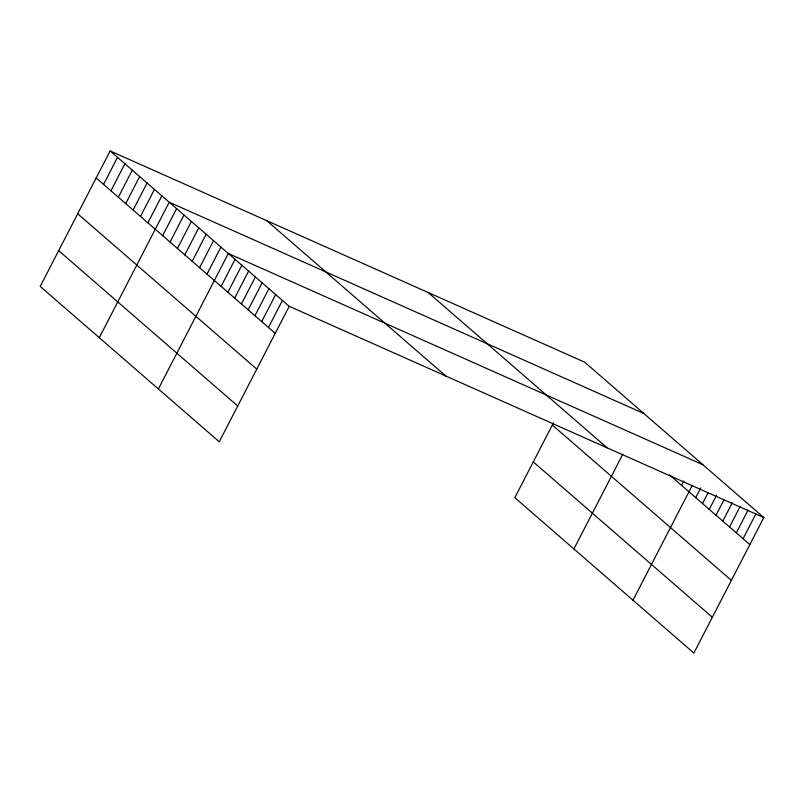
<?xml version="1.0" encoding="UTF-8"?>
<svg xmlns="http://www.w3.org/2000/svg" width="804" height="804" viewBox="0 0 804 804"><rect width="100%" height="100%" fill="white"/><g stroke="black" fill="none" stroke-linecap="round" stroke-linejoin="round"><path stroke-width="1.21" d="M110.128 150.951L40.2 286.435L219.261 441.788L289.189 306.304L110.128 150.951L584.739 362.212L763.8 517.565L693.872 653.049L514.811 497.696L553.403 422.924M103.565 184.387L117.515 157.363M110.952 190.799L124.901 163.765M118.339 197.201L132.288 170.177M125.725 203.613L139.675 176.589M133.112 210.025L147.062 182.99M140.499 216.427L154.448 189.402M147.886 222.839L161.835 195.814M99.294 337.7L169.222 202.216L643.833 413.477M162.649 235.652L176.609 208.628M170.036 242.064L183.985 215.03M177.423 248.466L191.372 221.442M184.809 254.878L198.759 227.854M192.196 261.29L206.146 234.255M199.583 267.692L213.532 240.667M206.97 274.104L220.919 247.079M158.378 388.965L228.306 253.481L702.917 464.742M221.12 286.385L235.069 259.35M227.884 292.254L241.833 265.219M234.647 298.123L248.597 271.089M241.411 303.992L255.36 276.958M248.175 309.862L262.124 282.827M254.938 315.731L268.898 288.696M261.702 321.59L275.661 294.565M268.476 327.459L282.425 300.435M573.905 548.961L622.819 454.19M681.581 485.365L683.812 481.043M632.989 600.226L692.314 485.284M695.731 497.646L700.756 487.907M702.495 503.515L708.083 492.701M709.259 509.384L716.515 495.324M716.032 515.253L723.841 500.108M722.796 521.123L732.283 502.741M729.56 526.982L740.162 506.45M736.323 532.851L748.042 510.148M743.087 538.72L755.921 513.856M289.189 306.304L763.8 517.565M669.581 474.953L749.851 544.589M428.12 292.495L607.181 447.848M552.318 425.035L731.379 580.387M266.747 220.668L445.808 376.021M533.283 461.908L712.344 617.261M96.178 177.975L275.239 333.328M77.707 213.774L256.767 369.126M58.672 250.647L237.733 406"/></g></svg>
